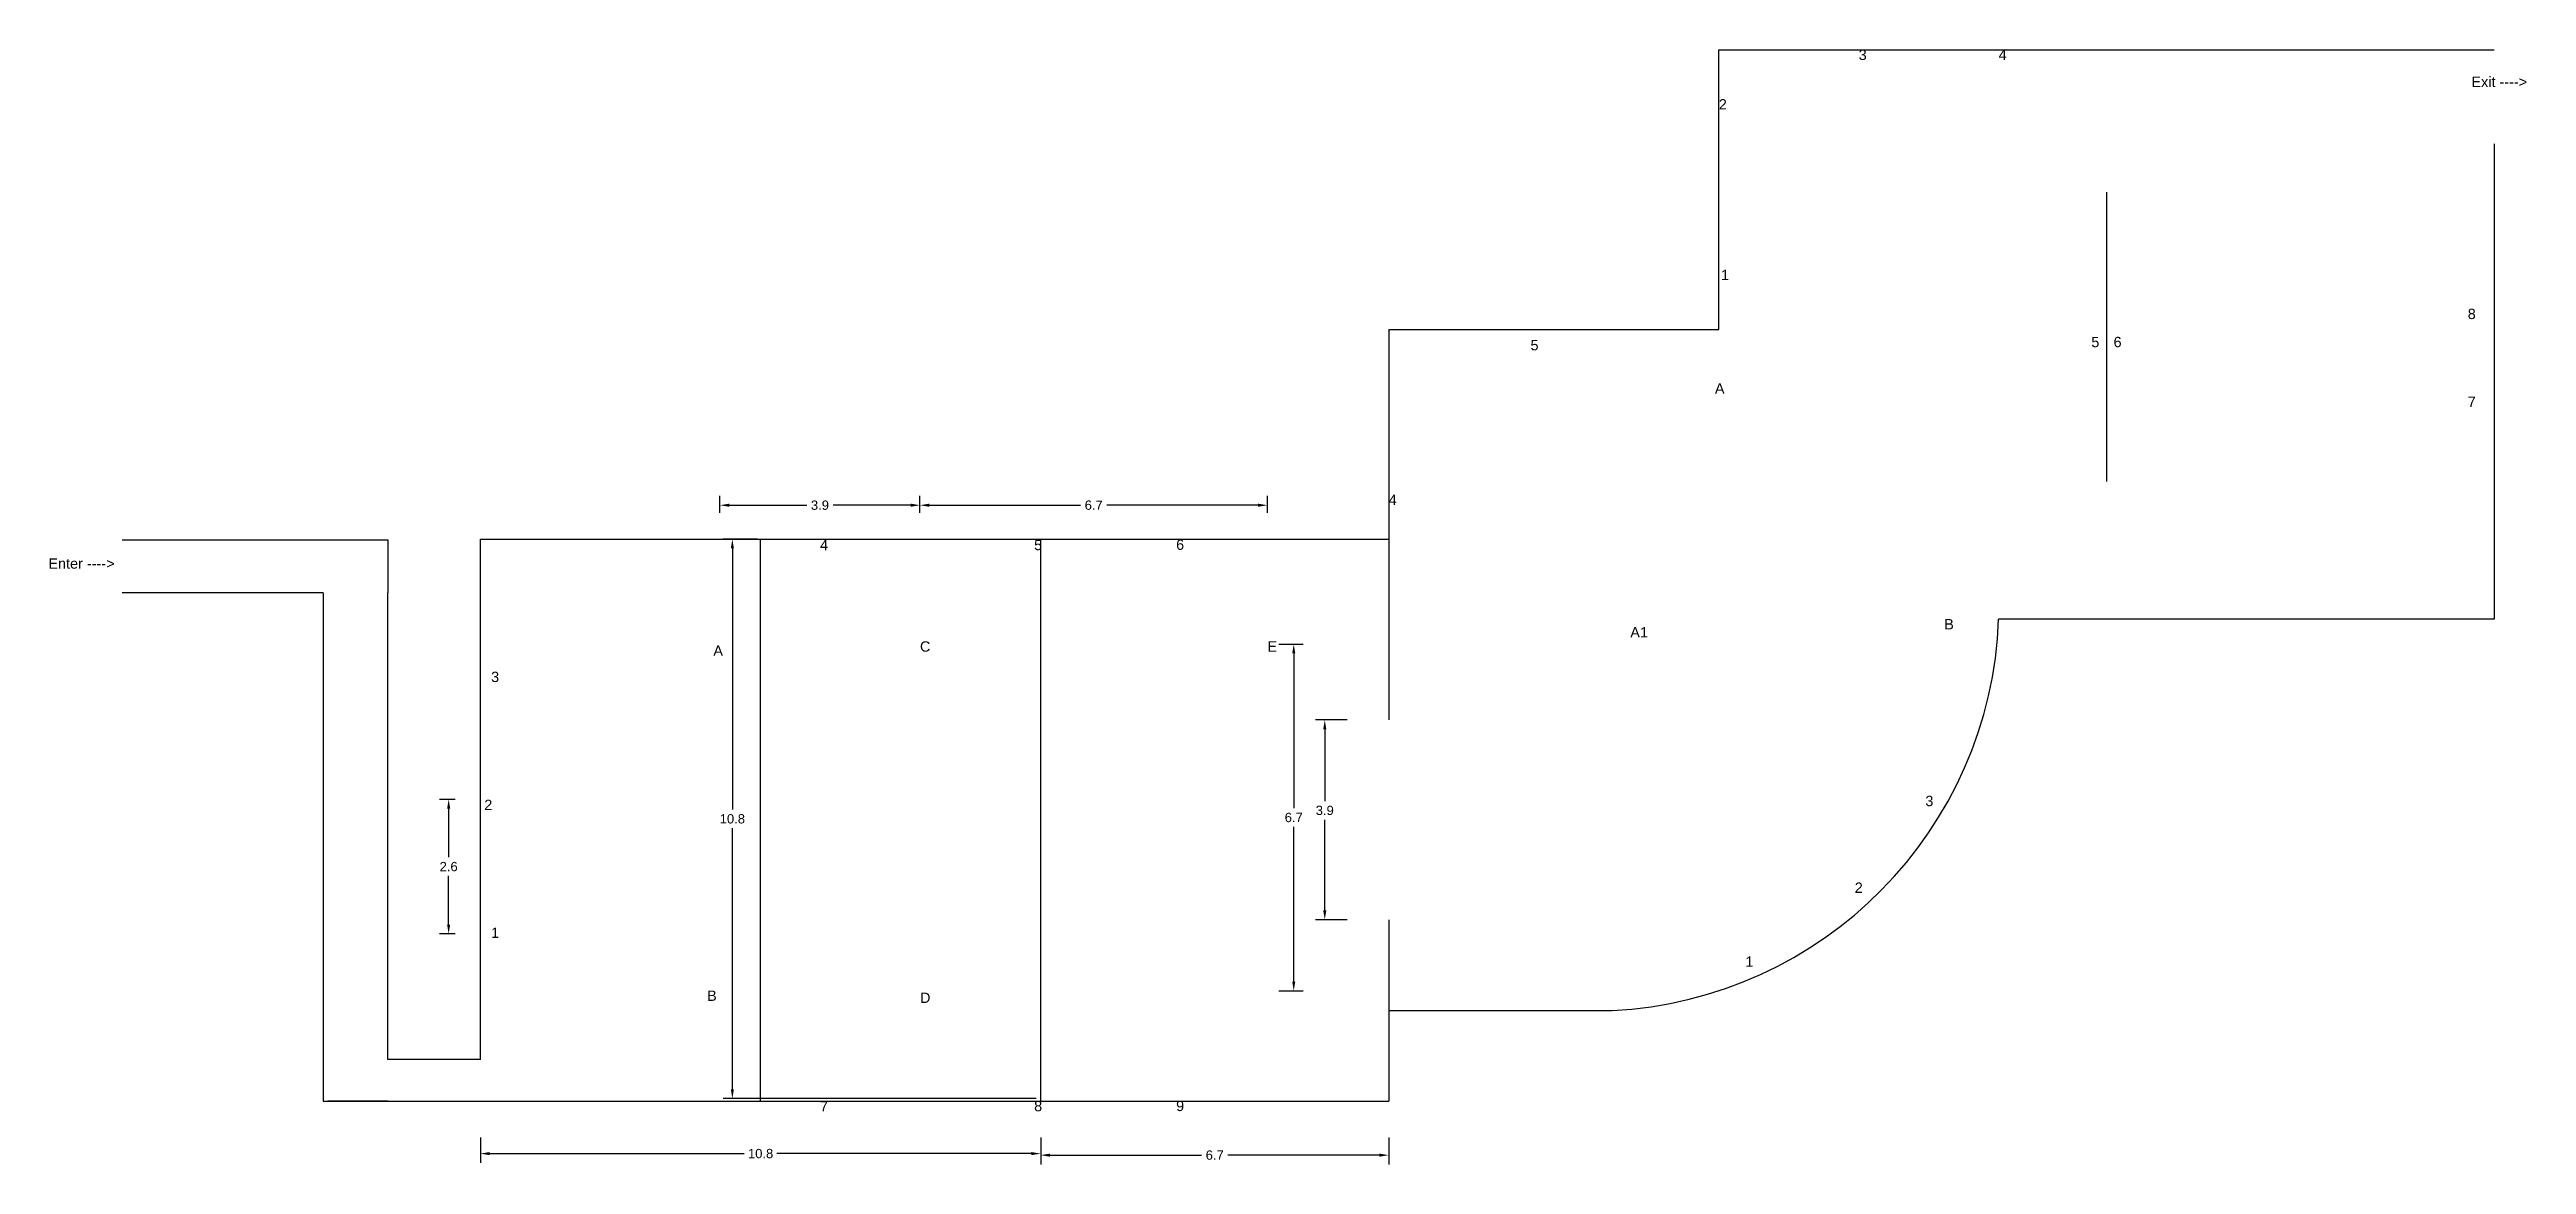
# Model space of a CAD drawing. Header units: inches. Extents: x 2.3 to 50.2, y 8.1 to 29.7.
import ezdxf

# ---------------------------------------------------------------- set-up
doc = ezdxf.new("R2010")
doc.units = ezdxf.units.IN
doc.header["$MEASUREMENT"] = 0
doc.styles.get("Standard").update_dxf_attribs({"font": 'Arial.ttf'})
doc.dimstyles.get("Standard").update_dxf_attribs({"dimtxt": 0.18, "dimasz": 0.18, "dimexe": 0.18, "dimexo": 0.0625, "dimgap": 0.09, "dimtad": 0, "dimtih": 1, "dimtoh": 1, "dimdec": 4, "dimzin": 0, "dimdsep": 46, "dimtxsty": 'Standard', "dimcen": 0.09, "dimadec": 0, "dimazin": 0, "dimtfac": 1, "dimtdec": 4, "dimtofl": 0, "dimtmove": 0, "dimatfit": 3, "dimfxl": 1, "dimtolj": 1, "dimtzin": 0, "dimarcsym": 0})

# ---------------------------------------------------------------- blocks, each defined once
blk = doc.blocks.new('*D4')
at = {"color": 0, "lineweight": -2, "transparency": 16777216}
for p, q in [((10.121, 15.197), (9.817, 15.197)), ((9.997, 15.017), (9.997, 14.077)), ((9.997, 12.775), (9.997, 13.715)), ((10.121, 12.595), (9.817, 12.595))]:
    blk.add_line(p, q, dxfattribs=at)
at = {"color": 0, "transparency": 16777216}
for points in [[(9.967, 15.017), (10.027, 15.017), (9.997, 15.197)], [(9.967, 12.775), (10.027, 12.775), (9.997, 12.595)]]:
    blk.add_solid(points, dxfattribs=at)
at = {"layer": 'Defpoints', "color": 0, "transparency": 16777216}
for p in [(10.183, 15.197), (9.997, 12.595), (10.183, 12.595)]:
    blk.add_point(p, dxfattribs=at)
at = {"color": 0, "transparency": 16777216, "insert": (9.997, 13.896), "char_height": 0.18, "attachment_point": 5}
blk.add_mtext('\\A1;2.6', dxfattribs=at)
blk = doc.blocks.new('*D5')
at = {"color": 0, "lineweight": -2, "transparency": 16777216}
for p, q in [((15.245, 20.743), (15.245, 21.068)), ((15.425, 20.888), (16.928, 20.888)), ((18.936, 20.888), (17.433, 20.888)), ((19.116, 20.743), (19.116, 21.068))]:
    blk.add_line(p, q, dxfattribs=at)
at = {"color": 0, "transparency": 16777216}
for points in [[(15.425, 20.918), (15.425, 20.858), (15.245, 20.888)], [(18.936, 20.918), (18.936, 20.858), (19.116, 20.888)]]:
    blk.add_solid(points, dxfattribs=at)
at = {"layer": 'Defpoints', "color": 0, "transparency": 16777216}
for p in [(15.245, 20.681), (19.116, 20.888), (19.116, 20.681)]:
    blk.add_point(p, dxfattribs=at)
at = {"color": 0, "transparency": 16777216, "insert": (17.18, 20.888), "char_height": 0.18, "attachment_point": 5}
blk.add_mtext('\\A1;3.9', dxfattribs=at)
blk = doc.blocks.new('*D6')
at = {"color": 0, "lineweight": -2, "transparency": 16777216}
for p, q in [((19.116, 20.743), (19.116, 21.068)), ((19.296, 20.888), (22.223, 20.888)), ((25.658, 20.888), (22.732, 20.888)), ((25.838, 20.743), (25.838, 21.068))]:
    blk.add_line(p, q, dxfattribs=at)
at = {"color": 0, "transparency": 16777216}
for points in [[(19.296, 20.918), (19.296, 20.858), (19.116, 20.888)], [(25.658, 20.918), (25.658, 20.858), (25.838, 20.888)]]:
    blk.add_solid(points, dxfattribs=at)
at = {"layer": 'Defpoints', "color": 0, "transparency": 16777216}
for p in [(19.116, 20.681), (25.838, 20.888), (25.838, 20.681)]:
    blk.add_point(p, dxfattribs=at)
at = {"color": 0, "transparency": 16777216, "insert": (22.477, 20.888), "char_height": 0.18, "attachment_point": 5}
blk.add_mtext('\\A1;6.7', dxfattribs=at)
blk = doc.blocks.new('*D7')
at = {"color": 0, "lineweight": -2, "transparency": 16777216}
for p, q in [((26.06, 18.202), (26.527, 18.202)), ((26.347, 18.022), (26.347, 15.027)), ((26.347, 11.671), (26.347, 14.665)), ((26.06, 11.491), (26.527, 11.491))]:
    blk.add_line(p, q, dxfattribs=at)
at = {"color": 0, "transparency": 16777216}
for points in [[(26.317, 18.022), (26.377, 18.022), (26.347, 18.202)], [(26.317, 11.671), (26.377, 11.671), (26.347, 11.491)]]:
    blk.add_solid(points, dxfattribs=at)
at = {"layer": 'Defpoints', "color": 0, "transparency": 16777216}
for p in [(25.997, 18.202), (26.347, 18.202), (25.997, 11.491)]:
    blk.add_point(p, dxfattribs=at)
at = {"color": 0, "transparency": 16777216, "insert": (26.347, 14.846), "char_height": 0.18, "attachment_point": 5}
blk.add_mtext('\\A1;6.7', dxfattribs=at)
blk = doc.blocks.new('*D8')
at = {"color": 0, "lineweight": -2, "transparency": 16777216}
for p, q in [((27.381, 16.735), (26.767, 16.735)), ((26.947, 16.555), (26.947, 15.164)), ((26.947, 13.048), (26.947, 14.802)), ((27.381, 12.868), (26.767, 12.868))]:
    blk.add_line(p, q, dxfattribs=at)
at = {"color": 0, "transparency": 16777216}
for points in [[(26.917, 16.555), (26.977, 16.555), (26.947, 16.735)], [(26.917, 13.048), (26.977, 13.048), (26.947, 12.868)]]:
    blk.add_solid(points, dxfattribs=at)
at = {"layer": 'Defpoints', "color": 0, "transparency": 16777216}
for p in [(27.444, 16.735), (26.947, 12.868), (27.444, 12.868)]:
    blk.add_point(p, dxfattribs=at)
at = {"color": 0, "transparency": 16777216, "insert": (26.947, 14.983), "char_height": 0.18, "attachment_point": 5}
blk.add_mtext('\\A1;3.9', dxfattribs=at)
blk = doc.blocks.new('*D9')
at = {"color": 0, "lineweight": -2, "transparency": 16777216}
for p, q in [((10.612, 8.653), (10.612, 8.164)), ((21.452, 8.653), (21.452, 8.164)), ((10.792, 8.344), (15.717, 8.344)), ((21.272, 8.344), (16.347, 8.344))]:
    blk.add_line(p, q, dxfattribs=at)
at = {"color": 0, "transparency": 16777216}
for points in [[(10.792, 8.374), (10.792, 8.314), (10.612, 8.344)], [(21.272, 8.374), (21.272, 8.314), (21.452, 8.344)]]:
    blk.add_solid(points, dxfattribs=at)
at = {"layer": 'Defpoints', "color": 0, "transparency": 16777216}
for p in [(10.612, 8.715), (21.452, 8.715), (10.612, 8.344)]:
    blk.add_point(p, dxfattribs=at)
at = {"color": 0, "transparency": 16777216, "insert": (16.032, 8.344), "char_height": 0.18, "attachment_point": 5}
blk.add_mtext('\\A1;10.8', dxfattribs=at)
blk = doc.blocks.new('*D13')
at = {"color": 0, "lineweight": -2, "transparency": 16777216}
for p, q in [((15.97, 20.232), (15.306, 20.232)), ((15.486, 20.052), (15.486, 15.002)), ((15.486, 9.589), (15.486, 14.639)), ((21.365, 9.409), (15.306, 9.409))]:
    blk.add_line(p, q, dxfattribs=at)
at = {"color": 0, "transparency": 16777216}
for points in [[(15.456, 20.052), (15.516, 20.052), (15.486, 20.232)], [(15.456, 9.589), (15.516, 9.589), (15.486, 9.409)]]:
    blk.add_solid(points, dxfattribs=at)
at = {"layer": 'Defpoints', "color": 0, "transparency": 16777216}
for p in [(15.486, 20.232), (16.032, 20.232), (21.427, 9.409)]:
    blk.add_point(p, dxfattribs=at)
at = {"color": 0, "transparency": 16777216, "insert": (15.486, 14.82), "char_height": 0.18, "attachment_point": 5}
blk.add_mtext('\\A1;10.8', dxfattribs=at)

msp = doc.modelspace()

# ---------------------------------------------------------------- linework, layer by layer
for p, q in [((34.57, 24.287), (34.57, 29.701)), ((34.57, 29.701), (49.57, 29.701)), ((49.57, 27.879), (49.57, 18.686)), ((42.07, 26.946), (42.07, 21.345)), ((28.184, 24.287), (34.57, 24.287)), ((28.184, 24.287), (28.184, 20.232)), ((3.681, 20.218), (8.823, 20.218)), ((8.823, 20.218), (8.823, 19.19)), ((10.612, 10.163), (10.612, 20.232)), ((10.612, 20.232), (28.184, 20.232)), ((16.032, 9.358), (16.032, 20.232)), ((21.452, 9.358), (21.452, 20.232)), ((28.184, 20.232), (28.184, 16.735)), ((7.571, 19.19), (3.681, 19.19)), ((7.571, 19.19), (7.571, 13.917)), ((8.823, 10.163), (8.823, 19.19)), ((49.57, 18.686), (39.984, 18.686)), ((7.571, 14.721), (7.571, 9.358)), ((28.184, 12.868), (28.184, 9.358)), ((8.823, 11.727), (8.823, 11.727)), ((28.184, 11.113), (32.509, 11.113)), ((10.612, 10.163), (8.823, 10.163)), ((7.571, 9.358), (28.184, 9.358)), ((8.823, 9.358), (7.661, 9.358)), ((10.612, 9.358), (21.452, 9.358)), ((28.184, 9.358), (28.184, 9.358)), ((28.184, 9.358), (28.184, 9.358)), ((28.184, 9.358), (28.184, 9.358)), ((28.184, 9.358), (28.184, 9.358)), ((28.184, 9.358), (28.184, 9.358)), ((28.184, 9.358), (28.184, 9.358)), ((28.184, 9.358), (28.184, 9.358)), ((21.452, 8.653), (21.452, 8.134)), ((28.184, 8.653), (28.184, 8.134)), ((21.632, 8.314), (24.563, 8.314)), ((28.004, 8.314), (25.073, 8.314))]:
    msp.add_line(p, q)
msp.add_arc((32.115, 18.978), 7.875, 272.8688, 357.8738)
for points in [[(21.632, 8.344), (21.632, 8.284), (21.452, 8.314)], [(28.004, 8.344), (28.004, 8.284), (28.184, 8.314)]]:
    msp.add_solid(points)

# ---------------------------------------------------------------- texts
for s, p in [('1', (34.614, 25.244)), ('A', (34.495, 23.047))]:
    msp.add_text(s, height=0.2).set_placement(p)
at = {"char_height": 0.2}
for s, width, heights, insert, attachment_point in [('3', 0.33877, [0], (37.277, 29.701), 1), ('4', 0.44562, [0], (39.984, 29.701), 1), ('Exit ---->', 3.16836, [0], (49.131, 29.179), 1), ('8', 0.51047, [0], (49.06, 24.689), 1), ('5', 0.4489, [0], (30.928, 24.084), 1), ('5', 0.29296, [0], (41.777, 24.145), 1), ('6', 0.29296, [0], (42.363, 24.145), 3), ('7', 0.51047, [0], (49.06, 22.989), 1), ('4', 0.49613, [0], (28.184, 21.094), 1), ('Enter ---->', 1.42874, [0.646], (2.253, 19.86), 1), ('C', 0.000000000219, [0], (19.116, 18.255), 1), ('A1', 0.61318, [0], (32.858, 18.529), 1), ('3', 0.485, [0], (38.567, 15.266), 1), ('2', 0.51887, [0], (37.2, 13.589), 1), ('1', 0.70183, [0], (35.084, 12.159), 1)]:
    msp.add_mtext_dynamic_manual_height_columns(s, width=width, gutter_width=1, heights=heights, dxfattribs=dict(at, insert=insert, attachment_point=attachment_point))
for s, insert, char_height, attachment_point in [('2', (34.57, 28.744), 0.2, 1), ('4', (17.182, 20.218), 0.2, 1), ('5', (21.324, 20.218), 0.2, 1), ('6', (24.071, 20.225), 0.2, 1), ('E', (25.838, 18.255), 0.2, 1), ('B', (38.932, 18.686), 0.2, 1), ('A', (15.118, 18.175), 0.2, 1), ('3', (10.819, 17.667), 0.2, 1), ('2', (10.686, 15.191), 0.2, 1), ('1', (10.819, 12.717), 0.2, 1), ('B', (14.997, 11.499), 0.2, 1), ('D', (19.116, 11.459), 0.2, 1), ('7', (17.182, 9.36), 0.2, 1), ('8', (21.324, 9.364), 0.2, 1), ('9', (24.071, 9.367), 0.2, 1), ('\\A1;6.7', (24.818, 8.314), 0.18, 5)]:
    msp.add_mtext(s, dxfattribs=dict(insert=insert, char_height=char_height, attachment_point=attachment_point))

# ---------------------------------------------------------------- dimensions: what is measured, and where the dimension line sits
for base, p1, p2, picture, middle in [((19.116, 20.888), (15.245, 20.681), (19.116, 20.681), '*D5', (17.18, 20.888)), ((25.838, 20.888), (19.116, 20.681), (25.838, 20.681), '*D6', (22.477, 20.888)), ((10.612, 8.344), (21.452, 8.715), (10.612, 8.715), '*D9', (16.032, 8.344))]:
    dim = msp.add_linear_dim(base=base, p1=p1, p2=p2, dimstyle='Standard', override={"dimdec": 1})
    dim.commit()
    dim.dimension.update_dxf_attribs({"geometry": picture, "text_midpoint": middle})
for base, p1, p2, picture, middle in [((15.486, 20.232), (21.427, 9.409), (16.032, 20.232), '*D13', (15.486, 14.82)), ((26.347, 18.202), (25.997, 11.491), (25.997, 18.202), '*D7', (26.347, 14.846)), ((9.997, 12.595), (10.183, 15.197), (10.183, 12.595), '*D4', (9.997, 13.896))]:
    dim = msp.add_linear_dim(base=base, p1=p1, p2=p2, angle=90, dimstyle='Standard', override={"dimdec": 1})
    dim.commit()
    dim.dimension.update_dxf_attribs({"geometry": picture, "text_midpoint": middle})
dim = msp.add_linear_dim(base=(26.947, 12.868), p1=(27.444, 16.735), p2=(27.444, 12.868), angle=90, dimstyle='Standard', override={"dimdec": 1})
dim.commit()
dim.dimension.update_dxf_attribs({"geometry": '*D8', "text_midpoint": (26.947, 14.983), "dimtype": 160})

doc.saveas('drawing.dxf')
